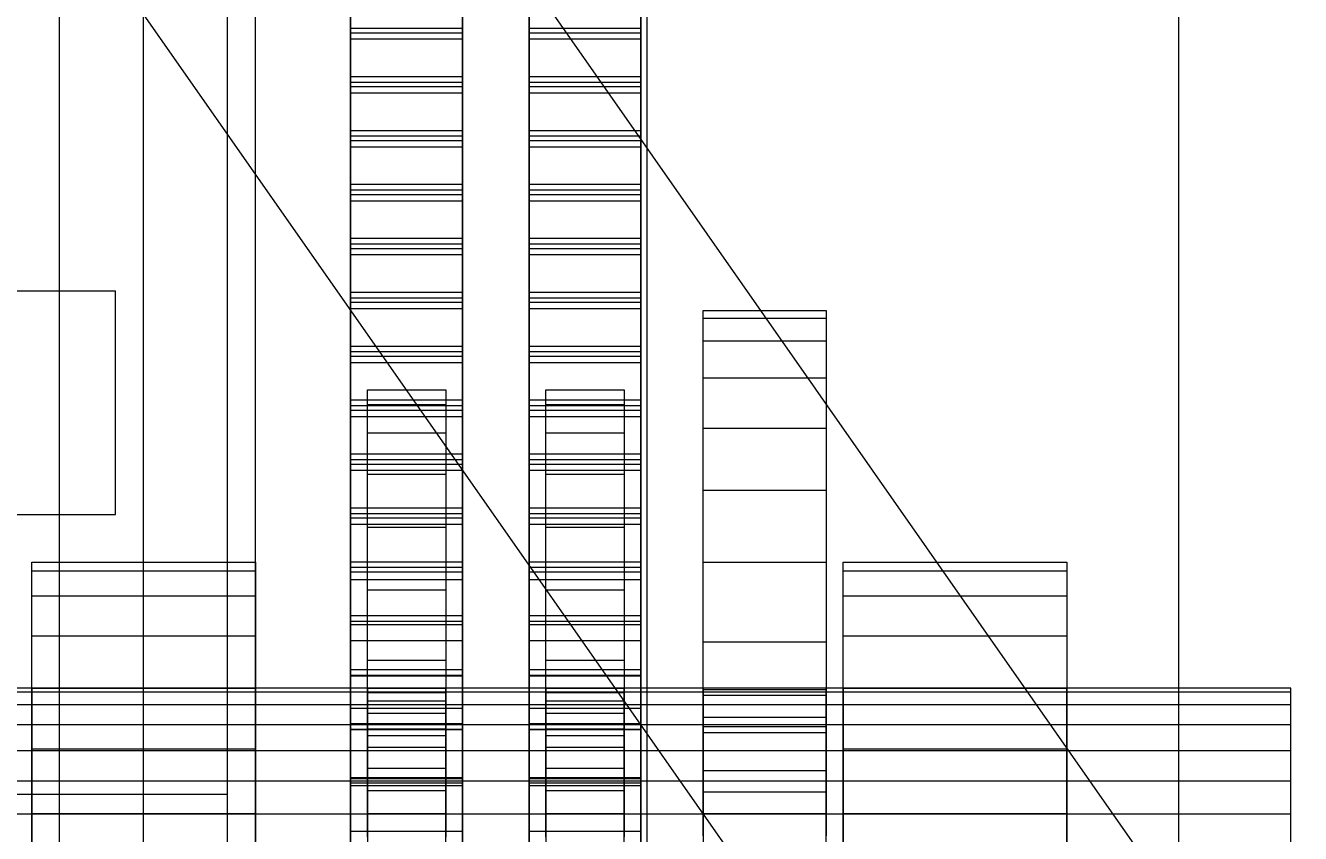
# Model space of a CAD drawing. Header units: millimetres. Extents: x -2500 to 58855, y -53268 to 6837.
# Drawn here: x 1393.9 to 1621.7, y -34077 to -33932.6 of the extents above; entities that cross this region are included whole.
import ezdxf

# ---------------------------------------------------------------- set-up
doc = ezdxf.new("R2010")
doc.units = ezdxf.units.MM
for name, color, linetype, lineweight in [('COTAS_O', 1, 'Continuous', 0), ('frontal_secador', 7, 'Continuous', 0), ('frontal_tolva', 7, 'Continuous', 0)]:
    doc.layers.add(name, color=color, linetype=linetype, lineweight=lineweight)
doc.dimstyles.new('R19_100', dxfattribs={"dimtxt": 250, "dimasz": 150, "dimexe": 150, "dimexo": 80, "dimgap": 100, "dimtad": 1, "dimtih": 1, "dimtoh": 1, "dimdsep": 46, "dimcen": 0.09, "dimadec": 0, "dimazin": 0, "dimtfac": 1, "dimtdec": 4, "dimtofl": 0, "dimtmove": 0, "dimatfit": 3, "dimfxl": 1, "dimtolj": 1, "dimtzin": 0, "dimarcsym": 0})

# ---------------------------------------------------------------- blocks, each defined once
blk = doc.blocks.new('*D39')
at = {"layer": 'COTAS_O', "color": 0, "lineweight": -2, "transparency": 16777216}
for p, q in [((-1725, -34320), (-1725, -33550)), ((1725, -34320), (1725, -33550)), ((-1575, -33700), (1575, -33700))]:
    blk.add_line(p, q, dxfattribs=at)
at = {"layer": 'COTAS_O', "color": 0, "transparency": 16777216}
for points in [[(-1575, -33675), (-1575, -33725), (-1725, -33700)], [(1575, -33675), (1575, -33725), (1725, -33700)]]:
    blk.add_solid(points, dxfattribs=at)
at = {"layer": 'Defpoints', "color": 0, "transparency": 16777216}
for p in [(1725, -33700), (-1725, -34400), (1725, -34400)]:
    blk.add_point(p, dxfattribs=at)

msp = doc.modelspace()

# ---------------------------------------------------------------- linework, layer by layer
at = {"layer": 'frontal_secador'}
for p, q in [((1600, -35975), (1600, -33010)), ((1400, -35335), (1400, -33065)), ((1400, -34650), (1400, -33065)), ((1400, -35350), (1400, -33100)), ((1400, -34625), (1400, -33605)), ((1430, -34625), (1430, -33605)), ((1415, -34590), (1415, -33640)), ((1435, -34590), (1435, -33640)), ((1505, -34183.5), (1505, -33683.5)), ((1452, -33923.45), (1452, -33933.088)), ((1452, -33933.912), (1452, -33924.273)), ((1472, -33933.088), (1472, -33923.45)), ((1472, -33924.273), (1472, -33933.912)), ((1483.88, -33923.45), (1483.88, -33933.088)), ((1483.88, -33933.912), (1483.88, -33924.273)), ((1503.88, -33933.088), (1503.88, -33923.45)), ((1503.88, -33924.273), (1503.88, -33933.912)), ((1452, -33933.912), (1452, -33925.325)), ((1452, -33925.325), (1452, -33934.963)), ((1472, -33925.325), (1472, -33933.912)), ((1472, -33934.963), (1472, -33925.325)), ((1483.88, -33933.912), (1483.88, -33925.325)), ((1483.88, -33925.325), (1483.88, -33934.963)), ((1503.88, -33925.325), (1503.88, -33933.912)), ((1503.88, -33934.963), (1503.88, -33925.325)), ((1452, -33941.675), (1452, -33932.037)), ((1472, -33933.088), (1452, -33933.088)), ((1452, -33933.088), (1452, -33942.727)), ((1452, -33933.088), (1452, -33941.675)), ((1472, -33932.037), (1472, -33941.675)), ((1472, -33942.727), (1472, -33933.088)), ((1472, -33941.675), (1472, -33933.088)), ((1483.88, -33941.675), (1483.88, -33932.037)), ((1503.88, -33933.088), (1483.88, -33933.088)), ((1483.88, -33933.088), (1483.88, -33942.727)), ((1483.88, -33933.088), (1483.88, -33941.675)), ((1503.88, -33932.037), (1503.88, -33941.675)), ((1503.88, -33942.727), (1503.88, -33933.088)), ((1503.88, -33941.675), (1503.88, -33933.088)), ((1472, -33933.912), (1452, -33933.912)), ((1452, -33943.55), (1452, -33933.912)), ((1452, -33934.963), (1472, -33934.963)), ((1452, -33943.55), (1452, -33934.963)), ((1452, -33934.963), (1452, -33944.602)), ((1472, -33933.912), (1472, -33943.55)), ((1472, -33934.963), (1472, -33943.55)), ((1472, -33944.602), (1472, -33934.963)), ((1503.88, -33933.912), (1483.88, -33933.912)), ((1483.88, -33943.55), (1483.88, -33933.912)), ((1483.88, -33934.963), (1503.88, -33934.963)), ((1483.88, -33943.55), (1483.88, -33934.963)), ((1483.88, -33934.963), (1483.88, -33944.602)), ((1503.88, -33933.912), (1503.88, -33943.55)), ((1503.88, -33934.963), (1503.88, -33943.55)), ((1503.88, -33944.602), (1503.88, -33934.963)), ((1452, -33951.314), (1452, -33941.675)), ((1452, -33941.675), (1472, -33941.675)), ((1472, -33941.675), (1472, -33951.314)), ((1483.88, -33951.314), (1483.88, -33941.675)), ((1483.88, -33941.675), (1503.88, -33941.675)), ((1503.88, -33941.675), (1503.88, -33951.314)), ((1472, -33942.727), (1452, -33942.727)), ((1452, -33942.727), (1452, -33952.365)), ((1452, -33942.727), (1452, -33951.314)), ((1472, -33943.55), (1452, -33943.55)), ((1452, -33953.189), (1452, -33943.55)), ((1452, -33944.602), (1472, -33944.602)), ((1452, -33953.189), (1452, -33944.602)), ((1452, -33944.602), (1452, -33954.24)), ((1472, -33952.365), (1472, -33942.727)), ((1472, -33951.314), (1472, -33942.727)), ((1472, -33943.55), (1472, -33953.189)), ((1472, -33944.602), (1472, -33953.189)), ((1472, -33954.24), (1472, -33944.602)), ((1503.88, -33942.727), (1483.88, -33942.727)), ((1483.88, -33942.727), (1483.88, -33952.365)), ((1483.88, -33942.727), (1483.88, -33951.314)), ((1503.88, -33943.55), (1483.88, -33943.55)), ((1483.88, -33953.189), (1483.88, -33943.55)), ((1483.88, -33944.602), (1503.88, -33944.602)), ((1483.88, -33953.189), (1483.88, -33944.602)), ((1483.88, -33944.602), (1483.88, -33954.24)), ((1503.88, -33952.365), (1503.88, -33942.727)), ((1503.88, -33951.314), (1503.88, -33942.727)), ((1503.88, -33943.55), (1503.88, -33953.189)), ((1503.88, -33944.602), (1503.88, -33953.189)), ((1503.88, -33954.24), (1503.88, -33944.602)), ((1452, -33960.952), (1452, -33951.314)), ((1452, -33951.314), (1472, -33951.314)), ((1472, -33951.314), (1472, -33960.952)), ((1483.88, -33960.952), (1483.88, -33951.314)), ((1483.88, -33951.314), (1503.88, -33951.314)), ((1503.88, -33951.314), (1503.88, -33960.952)), ((1472, -33952.365), (1452, -33952.365)), ((1452, -33952.365), (1452, -33962.004)), ((1452, -33952.365), (1452, -33960.952)), ((1472, -33953.189), (1452, -33953.189)), ((1452, -33962.827), (1452, -33953.189)), ((1472, -33962.004), (1472, -33952.365)), ((1472, -33960.952), (1472, -33952.365)), ((1472, -33953.189), (1472, -33962.827)), ((1503.88, -33952.365), (1483.88, -33952.365)), ((1483.88, -33952.365), (1483.88, -33962.004)), ((1483.88, -33952.365), (1483.88, -33960.952)), ((1503.88, -33953.189), (1483.88, -33953.189)), ((1483.88, -33962.827), (1483.88, -33953.189)), ((1503.88, -33962.004), (1503.88, -33952.365)), ((1503.88, -33960.952), (1503.88, -33952.365)), ((1503.88, -33953.189), (1503.88, -33962.827)), ((1452, -33954.24), (1472, -33954.24)), ((1452, -33962.827), (1452, -33954.24)), ((1452, -33954.24), (1452, -33963.879)), ((1472, -33954.24), (1472, -33962.827)), ((1472, -33963.879), (1472, -33954.24)), ((1483.88, -33954.24), (1503.88, -33954.24)), ((1483.88, -33962.827), (1483.88, -33954.24)), ((1483.88, -33954.24), (1483.88, -33963.879)), ((1503.88, -33954.24), (1503.88, -33962.827)), ((1503.88, -33963.879), (1503.88, -33954.24)), ((1452, -33970.591), (1452, -33960.952)), ((1452, -33960.952), (1472, -33960.952)), ((1472, -33962.004), (1452, -33962.004)), ((1452, -33962.004), (1452, -33971.642)), ((1452, -33962.004), (1452, -33970.591)), ((1472, -33962.827), (1452, -33962.827)), ((1452, -33972.466), (1452, -33962.827)), ((1472, -33960.952), (1472, -33970.591)), ((1472, -33971.642), (1472, -33962.004)), ((1472, -33970.591), (1472, -33962.004)), ((1472, -33962.827), (1472, -33972.466)), ((1483.88, -33970.591), (1483.88, -33960.952)), ((1483.88, -33960.952), (1503.88, -33960.952)), ((1503.88, -33962.004), (1483.88, -33962.004)), ((1483.88, -33962.004), (1483.88, -33971.642)), ((1483.88, -33962.004), (1483.88, -33970.591)), ((1503.88, -33962.827), (1483.88, -33962.827)), ((1483.88, -33972.466), (1483.88, -33962.827)), ((1503.88, -33960.952), (1503.88, -33970.591)), ((1503.88, -33971.642), (1503.88, -33962.004)), ((1503.88, -33970.591), (1503.88, -33962.004)), ((1503.88, -33962.827), (1503.88, -33972.466)), ((1452, -33963.879), (1472, -33963.879)), ((1452, -33972.466), (1452, -33963.879)), ((1452, -33963.879), (1452, -33973.517)), ((1472, -33963.879), (1472, -33972.466)), ((1472, -33973.517), (1472, -33963.879)), ((1483.88, -33963.879), (1503.88, -33963.879)), ((1483.88, -33972.466), (1483.88, -33963.879)), ((1483.88, -33963.879), (1483.88, -33973.517)), ((1503.88, -33963.879), (1503.88, -33972.466)), ((1503.88, -33973.517), (1503.88, -33963.879)), ((1452, -33980.229), (1452, -33970.591)), ((1452, -33970.591), (1472, -33970.591)), ((1472, -33971.642), (1452, -33971.642)), ((1452, -33971.642), (1452, -33981.281)), ((1452, -33971.642), (1452, -33980.229)), ((1472, -33970.591), (1472, -33980.229)), ((1472, -33981.281), (1472, -33971.642)), ((1472, -33980.229), (1472, -33971.642)), ((1483.88, -33980.229), (1483.88, -33970.591)), ((1483.88, -33970.591), (1503.88, -33970.591)), ((1503.88, -33971.642), (1483.88, -33971.642)), ((1483.88, -33971.642), (1483.88, -33981.281)), ((1483.88, -33971.642), (1483.88, -33980.229)), ((1503.88, -33970.591), (1503.88, -33980.229)), ((1503.88, -33981.281), (1503.88, -33971.642)), ((1503.88, -33980.229), (1503.88, -33971.642)), ((1472, -33972.466), (1452, -33972.466)), ((1452, -33982.104), (1452, -33972.466)), ((1452, -33973.517), (1472, -33973.517)), ((1452, -33982.104), (1452, -33973.517)), ((1452, -33973.517), (1452, -33983.156)), ((1472, -33972.466), (1472, -33982.104)), ((1472, -33973.517), (1472, -33982.104)), ((1472, -33983.156), (1472, -33973.517)), ((1503.88, -33972.466), (1483.88, -33972.466)), ((1483.88, -33982.104), (1483.88, -33972.466)), ((1483.88, -33973.517), (1503.88, -33973.517)), ((1483.88, -33982.104), (1483.88, -33973.517)), ((1483.88, -33973.517), (1483.88, -33983.156)), ((1503.88, -33972.466), (1503.88, -33982.104)), ((1503.88, -33973.517), (1503.88, -33982.104)), ((1503.88, -33983.156), (1503.88, -33973.517)), ((1360, -33980), (1410, -33980)), ((1410, -34020), (1410, -33980)), ((1452, -33989.868), (1452, -33980.229)), ((1452, -33980.229), (1472, -33980.229)), ((1472, -33981.281), (1452, -33981.281)), ((1452, -33981.281), (1452, -33990.919)), ((1452, -33981.281), (1452, -33989.868)), ((1472, -33980.229), (1472, -33989.868)), ((1472, -33990.919), (1472, -33981.281)), ((1472, -33989.868), (1472, -33981.281)), ((1483.88, -33989.868), (1483.88, -33980.229)), ((1483.88, -33980.229), (1503.88, -33980.229)), ((1503.88, -33981.281), (1483.88, -33981.281)), ((1483.88, -33981.281), (1483.88, -33990.919)), ((1483.88, -33981.281), (1483.88, -33989.868)), ((1503.88, -33980.229), (1503.88, -33989.868)), ((1503.88, -33990.919), (1503.88, -33981.281)), ((1503.88, -33989.868), (1503.88, -33981.281)), ((1472, -33982.104), (1452, -33982.104)), ((1452, -33991.743), (1452, -33982.104)), ((1452, -33983.156), (1472, -33983.156)), ((1452, -33991.743), (1452, -33983.156)), ((1452, -33983.156), (1452, -33992.794)), ((1472, -33982.104), (1472, -33991.743)), ((1472, -33983.156), (1472, -33991.743)), ((1472, -33992.794), (1472, -33983.156)), ((1503.88, -33982.104), (1483.88, -33982.104)), ((1483.88, -33991.743), (1483.88, -33982.104)), ((1483.88, -33983.156), (1503.88, -33983.156)), ((1483.88, -33991.743), (1483.88, -33983.156)), ((1483.88, -33983.156), (1483.88, -33992.794)), ((1503.88, -33982.104), (1503.88, -33991.743)), ((1503.88, -33983.156), (1503.88, -33991.743)), ((1503.88, -33992.794), (1503.88, -33983.156)), ((1515, -33984.867), (1515, -33983.5)), ((1515, -33983.5), (1537, -33983.5)), ((1515, -34051), (1515, -33983.5)), ((1537, -33983.5), (1537, -33984.867)), ((1537, -33983.5), (1537, -34051)), ((1515, -33988.928), (1515, -33984.867)), ((1515, -33984.867), (1537, -33984.867)), ((1515, -34051.342), (1515, -33984.867)), ((1537, -33984.867), (1537, -33988.928)), ((1537, -33984.867), (1537, -34051.342)), ((1452, -33999.506), (1452, -33989.868)), ((1452, -33989.868), (1472, -33989.868)), ((1472, -33989.868), (1472, -33999.506)), ((1483.88, -33999.506), (1483.88, -33989.868)), ((1483.88, -33989.868), (1503.88, -33989.868)), ((1503.88, -33989.868), (1503.88, -33999.506)), ((1515, -33995.558), (1515, -33988.928)), ((1515, -33988.928), (1537, -33988.928)), ((1515, -34052.357), (1515, -33988.928)), ((1537, -33988.928), (1537, -33995.558)), ((1537, -33988.928), (1537, -34052.357)), ((1472, -33990.919), (1452, -33990.919)), ((1452, -33990.919), (1452, -34000.558)), ((1452, -33990.919), (1452, -33999.506)), ((1472, -33991.743), (1452, -33991.743)), ((1452, -34001.381), (1452, -33991.743)), ((1472, -34000.558), (1472, -33990.919)), ((1472, -33999.506), (1472, -33990.919)), ((1472, -33991.743), (1472, -34001.381)), ((1503.88, -33990.919), (1483.88, -33990.919)), ((1483.88, -33990.919), (1483.88, -34000.558)), ((1483.88, -33990.919), (1483.88, -33999.506)), ((1503.88, -33991.743), (1483.88, -33991.743)), ((1483.88, -34001.381), (1483.88, -33991.743)), ((1503.88, -34000.558), (1503.88, -33990.919)), ((1503.88, -33999.506), (1503.88, -33990.919)), ((1503.88, -33991.743), (1503.88, -34001.381)), ((1452, -33992.794), (1472, -33992.794)), ((1452, -34001.381), (1452, -33992.794)), ((1452, -33992.794), (1452, -34002.433)), ((1472, -33992.794), (1472, -34001.381)), ((1472, -34002.433), (1472, -33992.794)), ((1483.88, -33992.794), (1503.88, -33992.794)), ((1483.88, -34001.381), (1483.88, -33992.794)), ((1483.88, -33992.794), (1483.88, -34002.433)), ((1503.88, -33992.794), (1503.88, -34001.381)), ((1503.88, -34002.433), (1503.88, -33992.794)), ((1515, -34004.556), (1515, -33995.558)), ((1515, -33995.558), (1537, -33995.558)), ((1515, -34054.014), (1515, -33995.558)), ((1537, -33995.558), (1537, -34004.556)), ((1537, -33995.558), (1537, -34054.014)), ((1452, -34009.145), (1452, -33999.506)), ((1452, -33999.506), (1472, -33999.506)), ((1455, -34000.29), (1455, -33997.709)), ((1455, -33997.709), (1469, -33997.709)), ((1455, -34051.096), (1455, -33997.709)), ((1469, -33997.709), (1469, -34000.29)), ((1469, -33997.709), (1469, -34051.096)), ((1472, -33999.506), (1472, -34009.145)), ((1483.88, -34009.145), (1483.88, -33999.506)), ((1483.88, -33999.506), (1503.88, -33999.506)), ((1486.88, -34000.29), (1486.88, -33997.709)), ((1486.88, -33997.709), (1500.88, -33997.709)), ((1486.88, -34051.096), (1486.88, -33997.709)), ((1500.88, -33997.709), (1500.88, -34000.29)), ((1500.88, -33997.709), (1500.88, -34051.096)), ((1503.88, -33999.506), (1503.88, -34009.145)), ((1472, -34000.558), (1452, -34000.558)), ((1452, -34000.558), (1452, -34010.196)), ((1452, -34000.558), (1452, -34009.145)), ((1472, -34001.381), (1452, -34001.381)), ((1452, -34011.02), (1452, -34001.381)), ((1455, -34005.364), (1455, -34000.29)), ((1455, -34000.29), (1469, -34000.29)), ((1455, -34051.859), (1455, -34000.29)), ((1469, -34000.29), (1469, -34005.364)), ((1469, -34000.29), (1469, -34051.859)), ((1472, -34010.196), (1472, -34000.558)), ((1472, -34009.145), (1472, -34000.558)), ((1472, -34001.381), (1472, -34011.02)), ((1503.88, -34000.558), (1483.88, -34000.558)), ((1483.88, -34000.558), (1483.88, -34010.196)), ((1483.88, -34000.558), (1483.88, -34009.145)), ((1503.88, -34001.381), (1483.88, -34001.381)), ((1483.88, -34011.02), (1483.88, -34001.381)), ((1486.88, -34005.364), (1486.88, -34000.29)), ((1486.88, -34000.29), (1500.88, -34000.29)), ((1486.88, -34051.859), (1486.88, -34000.29)), ((1500.88, -34000.29), (1500.88, -34005.364)), ((1500.88, -34000.29), (1500.88, -34051.859)), ((1503.88, -34010.196), (1503.88, -34000.558)), ((1503.88, -34009.145), (1503.88, -34000.558)), ((1503.88, -34001.381), (1503.88, -34011.02)), ((1452, -34002.433), (1472, -34002.433)), ((1452, -34011.02), (1452, -34002.433)), ((1452, -34002.433), (1452, -34012.071)), ((1472, -34002.433), (1472, -34011.02)), ((1472, -34012.071), (1472, -34002.433)), ((1483.88, -34002.433), (1503.88, -34002.433)), ((1483.88, -34011.02), (1483.88, -34002.433)), ((1483.88, -34002.433), (1483.88, -34012.071)), ((1503.88, -34002.433), (1503.88, -34011.02)), ((1503.88, -34012.071), (1503.88, -34002.433)), ((1455, -34012.758), (1455, -34005.364)), ((1455, -34005.364), (1469, -34005.364)), ((1455, -34053.359), (1455, -34005.364)), ((1469, -34005.364), (1469, -34012.758)), ((1469, -34005.364), (1469, -34053.359)), ((1486.88, -34012.758), (1486.88, -34005.364)), ((1486.88, -34005.364), (1500.88, -34005.364)), ((1486.88, -34053.359), (1486.88, -34005.364)), ((1500.88, -34005.364), (1500.88, -34012.758)), ((1500.88, -34005.364), (1500.88, -34053.359)), ((1515, -34015.649), (1515, -34004.556)), ((1515, -34004.556), (1537, -34004.556)), ((1515, -34056.264), (1515, -34004.556)), ((1537, -34004.556), (1537, -34015.649)), ((1537, -34004.556), (1537, -34056.264)), ((1452, -34018.783), (1452, -34009.145)), ((1452, -34009.145), (1472, -34009.145)), ((1472, -34010.196), (1452, -34010.196)), ((1452, -34010.196), (1452, -34019.835)), ((1452, -34010.196), (1452, -34018.783)), ((1472, -34009.145), (1472, -34018.783)), ((1472, -34019.835), (1472, -34010.196)), ((1472, -34018.783), (1472, -34010.196)), ((1483.88, -34018.783), (1483.88, -34009.145)), ((1483.88, -34009.145), (1503.88, -34009.145)), ((1503.88, -34010.196), (1483.88, -34010.196)), ((1483.88, -34010.196), (1483.88, -34019.835)), ((1483.88, -34010.196), (1483.88, -34018.783)), ((1503.88, -34009.145), (1503.88, -34018.783)), ((1503.88, -34019.835), (1503.88, -34010.196)), ((1503.88, -34018.783), (1503.88, -34010.196)), ((1472, -34011.02), (1452, -34011.02)), ((1452, -34020.658), (1452, -34011.02)), ((1452, -34012.071), (1472, -34012.071)), ((1452, -34020.658), (1452, -34012.071)), ((1452, -34012.071), (1452, -34021.71)), ((1455, -34022.221), (1455, -34012.758)), ((1455, -34012.758), (1469, -34012.758)), ((1455, -34055.545), (1455, -34012.758)), ((1469, -34012.758), (1469, -34022.221)), ((1469, -34012.758), (1469, -34055.545)), ((1472, -34011.02), (1472, -34020.658)), ((1472, -34012.071), (1472, -34020.658)), ((1472, -34021.71), (1472, -34012.071)), ((1503.88, -34011.02), (1483.88, -34011.02)), ((1483.88, -34020.658), (1483.88, -34011.02)), ((1483.88, -34012.071), (1503.88, -34012.071)), ((1483.88, -34020.658), (1483.88, -34012.071)), ((1483.88, -34012.071), (1483.88, -34021.71)), ((1486.88, -34022.221), (1486.88, -34012.758)), ((1486.88, -34012.758), (1500.88, -34012.758)), ((1486.88, -34055.545), (1486.88, -34012.758)), ((1500.88, -34012.758), (1500.88, -34022.221)), ((1500.88, -34012.758), (1500.88, -34055.545)), ((1503.88, -34011.02), (1503.88, -34020.658)), ((1503.88, -34012.071), (1503.88, -34020.658)), ((1503.88, -34021.71), (1503.88, -34012.071)), ((1515, -34028.5), (1515, -34015.649)), ((1515, -34015.649), (1537, -34015.649)), ((1515, -34059.037), (1515, -34015.649)), ((1537, -34015.649), (1537, -34028.5)), ((1537, -34015.649), (1537, -34059.037)), ((1360, -34020), (1410, -34020)), ((1452, -34028.422), (1452, -34018.783)), ((1452, -34018.783), (1472, -34018.783)), ((1472, -34019.835), (1452, -34019.835)), ((1452, -34019.835), (1452, -34029.473)), ((1452, -34019.835), (1452, -34028.422)), ((1472, -34018.783), (1472, -34028.422)), ((1472, -34029.473), (1472, -34019.835)), ((1472, -34028.422), (1472, -34019.835)), ((1483.88, -34028.422), (1483.88, -34018.783)), ((1483.88, -34018.783), (1503.88, -34018.783)), ((1503.88, -34019.835), (1483.88, -34019.835)), ((1483.88, -34019.835), (1483.88, -34029.473)), ((1483.88, -34019.835), (1483.88, -34028.422)), ((1503.88, -34018.783), (1503.88, -34028.422)), ((1503.88, -34029.473), (1503.88, -34019.835)), ((1503.88, -34028.422), (1503.88, -34019.835)), ((1472, -34020.658), (1452, -34020.658)), ((1452, -34030.297), (1452, -34020.658)), ((1452, -34021.71), (1472, -34021.71)), ((1452, -34030.297), (1452, -34021.71)), ((1452, -34021.71), (1452, -34031.601)), ((1455, -34033.43), (1455, -34022.221)), ((1455, -34022.221), (1469, -34022.221)), ((1455, -34058.342), (1455, -34022.221)), ((1469, -34022.221), (1469, -34033.43)), ((1469, -34022.221), (1469, -34058.342)), ((1472, -34020.658), (1472, -34030.297)), ((1472, -34021.71), (1472, -34030.297)), ((1472, -34031.601), (1472, -34021.71)), ((1503.88, -34020.658), (1483.88, -34020.658)), ((1483.88, -34030.297), (1483.88, -34020.658)), ((1483.88, -34021.71), (1503.88, -34021.71)), ((1483.88, -34030.297), (1483.88, -34021.71)), ((1483.88, -34021.71), (1483.88, -34031.601)), ((1486.88, -34033.43), (1486.88, -34022.221)), ((1486.88, -34022.221), (1500.88, -34022.221)), ((1486.88, -34058.342), (1486.88, -34022.221)), ((1500.88, -34022.221), (1500.88, -34033.43)), ((1500.88, -34022.221), (1500.88, -34058.342)), ((1503.88, -34020.658), (1503.88, -34030.297)), ((1503.88, -34021.71), (1503.88, -34030.297)), ((1503.88, -34031.601), (1503.88, -34021.71)), ((1395, -34030.033), (1395, -34028.5)), ((1395, -34028.5), (1435, -34028.5)), ((1395, -34051), (1395, -34028.5)), ((1435, -34028.5), (1435, -34030.033)), ((1435, -34028.5), (1435, -34051)), ((1452, -34038.06), (1452, -34028.422)), ((1452, -34028.422), (1472, -34028.422)), ((1472, -34028.422), (1472, -34038.06)), ((1483.88, -34038.06), (1483.88, -34028.422)), ((1483.88, -34028.422), (1503.88, -34028.422)), ((1503.88, -34028.422), (1503.88, -34038.06)), ((1515, -34042.718), (1515, -34028.5)), ((1515, -34028.5), (1537, -34028.5)), ((1515, -34062.25), (1515, -34028.5)), ((1537, -34028.5), (1537, -34042.718)), ((1537, -34028.5), (1537, -34062.25)), ((1540, -34030.033), (1540, -34028.5)), ((1540, -34028.5), (1580, -34028.5)), ((1540, -34051), (1540, -34028.5)), ((1580, -34028.5), (1580, -34030.033)), ((1580, -34028.5), (1580, -34051)), ((1395, -34034.529), (1395, -34030.033)), ((1395, -34030.033), (1435, -34030.033)), ((1395, -34051.767), (1395, -34030.033)), ((1435, -34030.033), (1435, -34034.529)), ((1435, -34030.033), (1435, -34051.767)), ((1472, -34029.473), (1452, -34029.473)), ((1452, -34029.473), (1452, -34039.112)), ((1452, -34029.473), (1452, -34038.06)), ((1472, -34030.297), (1452, -34030.297)), ((1452, -34039.683), (1452, -34030.297)), ((1472, -34039.112), (1472, -34029.473)), ((1472, -34038.06), (1472, -34029.473)), ((1472, -34030.297), (1472, -34039.683)), ((1503.88, -34029.473), (1483.88, -34029.473)), ((1483.88, -34029.473), (1483.88, -34039.112)), ((1483.88, -34029.473), (1483.88, -34038.06)), ((1503.88, -34030.297), (1483.88, -34030.297)), ((1483.88, -34039.683), (1483.88, -34030.297)), ((1503.88, -34039.112), (1503.88, -34029.473)), ((1503.88, -34038.06), (1503.88, -34029.473)), ((1503.88, -34030.297), (1503.88, -34039.683)), ((1540, -34034.529), (1540, -34030.033)), ((1540, -34030.033), (1580, -34030.033)), ((1540, -34051.767), (1540, -34030.033)), ((1580, -34030.033), (1580, -34034.529)), ((1580, -34030.033), (1580, -34051.767)), ((1452, -34031.601), (1472, -34031.601)), ((1452, -34039.683), (1452, -34031.601)), ((1452, -34031.601), (1452, -34042.513)), ((1455, -34046.004), (1455, -34033.43)), ((1455, -34033.43), (1469, -34033.43)), ((1455, -34061.655), (1455, -34033.43)), ((1469, -34033.43), (1469, -34046.004)), ((1469, -34033.43), (1469, -34061.655)), ((1472, -34031.601), (1472, -34039.683)), ((1472, -34042.513), (1472, -34031.601)), ((1483.88, -34031.601), (1503.88, -34031.601)), ((1483.88, -34039.683), (1483.88, -34031.601)), ((1483.88, -34031.601), (1483.88, -34042.513)), ((1486.88, -34046.004), (1486.88, -34033.43)), ((1486.88, -34033.43), (1500.88, -34033.43)), ((1486.88, -34061.655), (1486.88, -34033.43)), ((1500.88, -34033.43), (1500.88, -34046.004)), ((1500.88, -34033.43), (1500.88, -34061.655)), ((1503.88, -34031.601), (1503.88, -34039.683)), ((1503.88, -34042.513), (1503.88, -34031.601)), ((1395, -34041.68), (1395, -34034.529)), ((1395, -34034.529), (1435, -34034.529)), ((1395, -34054.014), (1395, -34034.529)), ((1435, -34034.529), (1435, -34041.68)), ((1435, -34034.529), (1435, -34054.014)), ((1540, -34041.68), (1540, -34034.529)), ((1540, -34034.529), (1580, -34034.529)), ((1540, -34054.014), (1540, -34034.529)), ((1580, -34034.529), (1580, -34041.68)), ((1580, -34034.529), (1580, -34054.014)), ((1452, -34047.699), (1452, -34038.06)), ((1452, -34038.06), (1472, -34038.06)), ((1472, -34038.06), (1472, -34047.699)), ((1483.88, -34047.699), (1483.88, -34038.06)), ((1483.88, -34038.06), (1503.88, -34038.06)), ((1503.88, -34038.06), (1503.88, -34047.699)), ((1472, -34039.112), (1452, -34039.112)), ((1452, -34039.112), (1452, -34048.75)), ((1452, -34039.112), (1452, -34047.699)), ((1472, -34039.683), (1452, -34039.683)), ((1452, -34048.897), (1452, -34039.683)), ((1472, -34048.75), (1472, -34039.112)), ((1472, -34047.699), (1472, -34039.112)), ((1472, -34039.683), (1472, -34048.897)), ((1503.88, -34039.112), (1483.88, -34039.112)), ((1483.88, -34039.112), (1483.88, -34048.75)), ((1483.88, -34039.112), (1483.88, -34047.699)), ((1503.88, -34039.683), (1483.88, -34039.683)), ((1483.88, -34048.897), (1483.88, -34039.683)), ((1503.88, -34048.75), (1503.88, -34039.112)), ((1503.88, -34047.699), (1503.88, -34039.112)), ((1503.88, -34039.683), (1503.88, -34048.897)), ((1395, -34051), (1395, -34041.68)), ((1395, -34041.68), (1435, -34041.68)), ((1395, -34057.59), (1395, -34041.68)), ((1435, -34041.68), (1435, -34051)), ((1435, -34041.68), (1435, -34057.59)), ((1452, -34042.513), (1472, -34042.513)), ((1452, -34048.897), (1452, -34042.513)), ((1452, -34042.513), (1452, -34054.579)), ((1472, -34042.513), (1472, -34048.897)), ((1472, -34054.579), (1472, -34042.513)), ((1483.88, -34042.513), (1503.88, -34042.513)), ((1483.88, -34048.897), (1483.88, -34042.513)), ((1483.88, -34042.513), (1483.88, -34054.579)), ((1503.88, -34042.513), (1503.88, -34048.897)), ((1503.88, -34054.579), (1503.88, -34042.513)), ((1515, -34057.872), (1515, -34042.718)), ((1515, -34042.718), (1537, -34042.718)), ((1515, -34065.805), (1515, -34042.718)), ((1537, -34042.718), (1537, -34057.872)), ((1537, -34042.718), (1537, -34065.805)), ((1540, -34051), (1540, -34041.68)), ((1540, -34041.68), (1580, -34041.68)), ((1540, -34057.59), (1540, -34041.68)), ((1580, -34041.68), (1580, -34051)), ((1580, -34041.68), (1580, -34057.59)), ((1455, -34059.514), (1455, -34046.004)), ((1455, -34046.004), (1469, -34046.004)), ((1455, -34065.372), (1455, -34046.004)), ((1469, -34046.004), (1469, -34059.514)), ((1469, -34046.004), (1469, -34065.372)), ((1486.88, -34059.514), (1486.88, -34046.004)), ((1486.88, -34046.004), (1500.88, -34046.004)), ((1486.88, -34065.372), (1486.88, -34046.004)), ((1500.88, -34046.004), (1500.88, -34059.514)), ((1500.88, -34046.004), (1500.88, -34065.372)), ((1452, -34057.337), (1452, -34047.699)), ((1452, -34047.699), (1472, -34047.699)), ((1472, -34048.75), (1452, -34048.75)), ((1452, -34048.75), (1452, -34058.389)), ((1452, -34048.75), (1452, -34057.337)), ((1472, -34048.897), (1452, -34048.897)), ((1452, -34058.479), (1452, -34048.897)), ((1472, -34047.699), (1472, -34057.337)), ((1472, -34058.389), (1472, -34048.75)), ((1472, -34057.337), (1472, -34048.75)), ((1472, -34048.897), (1472, -34058.479)), ((1483.88, -34057.337), (1483.88, -34047.699)), ((1483.88, -34047.699), (1503.88, -34047.699)), ((1503.88, -34048.75), (1483.88, -34048.75)), ((1483.88, -34048.75), (1483.88, -34058.389)), ((1483.88, -34048.75), (1483.88, -34057.337)), ((1503.88, -34048.897), (1483.88, -34048.897)), ((1483.88, -34058.479), (1483.88, -34048.897)), ((1503.88, -34047.699), (1503.88, -34057.337)), ((1503.88, -34058.389), (1503.88, -34048.75)), ((1503.88, -34057.337), (1503.88, -34048.75)), ((1503.88, -34048.897), (1503.88, -34058.479)), ((1620, -34051), (1360, -34051)), ((1620, -34051.767), (1360, -34051.767)), ((1395, -34061.853), (1395, -34051)), ((1395, -34051), (1435, -34051)), ((1395, -34062.25), (1395, -34051)), ((1395, -34051), (1395, -34051.767)), ((1395, -34051.767), (1395, -34054.014)), ((1435, -34051.767), (1395, -34051.767)), ((1435, -34051), (1435, -34061.853)), ((1435, -34051), (1435, -34062.25)), ((1435, -34051.767), (1435, -34051)), ((1435, -34054.014), (1435, -34051.767)), ((1455, -34051.096), (1455, -34051.859)), ((1469, -34051.096), (1455, -34051.096)), ((1455, -34051.859), (1455, -34053.359)), ((1469, -34051.859), (1455, -34051.859)), ((1469, -34051.859), (1469, -34051.096)), ((1469, -34053.359), (1469, -34051.859)), ((1486.88, -34051.096), (1486.88, -34051.859)), ((1500.88, -34051.096), (1486.88, -34051.096)), ((1486.88, -34051.859), (1486.88, -34053.359)), ((1500.88, -34051.859), (1486.88, -34051.859)), ((1500.88, -34051.859), (1500.88, -34051.096)), ((1500.88, -34053.359), (1500.88, -34051.859)), ((1515, -34051), (1515, -34051.342)), ((1537, -34051), (1515, -34051)), ((1515, -34051.342), (1515, -34052.357)), ((1537, -34051.342), (1515, -34051.342)), ((1537, -34051.342), (1537, -34051)), ((1537, -34052.357), (1537, -34051.342)), ((1540, -34061.853), (1540, -34051)), ((1540, -34051), (1580, -34051)), ((1540, -34062.25), (1540, -34051)), ((1540, -34051), (1540, -34051.767)), ((1540, -34051.767), (1540, -34054.014)), ((1580, -34051.767), (1540, -34051.767)), ((1580, -34051), (1580, -34061.853)), ((1580, -34051), (1580, -34062.25)), ((1580, -34051.767), (1580, -34051)), ((1580, -34054.014), (1580, -34051.767)), ((1620, -34051.767), (1620, -34051)), ((1620, -34054.014), (1620, -34051.767)), ((1620, -34054.014), (1360, -34054.014)), ((1395, -34054.014), (1395, -34057.59)), ((1435, -34054.014), (1395, -34054.014)), ((1435, -34057.59), (1435, -34054.014)), ((1455, -34053.359), (1455, -34055.545)), ((1469, -34053.359), (1455, -34053.359)), ((1469, -34055.545), (1469, -34053.359)), ((1486.88, -34053.359), (1486.88, -34055.545)), ((1500.88, -34053.359), (1486.88, -34053.359)), ((1500.88, -34055.545), (1500.88, -34053.359)), ((1515, -34052.357), (1515, -34054.014)), ((1537, -34052.357), (1515, -34052.357)), ((1515, -34054.014), (1515, -34056.264)), ((1537, -34054.014), (1515, -34054.014)), ((1537, -34054.014), (1537, -34052.357)), ((1537, -34056.264), (1537, -34054.014)), ((1540, -34054.014), (1540, -34057.59)), ((1580, -34054.014), (1540, -34054.014)), ((1580, -34057.59), (1580, -34054.014)), ((1620, -34057.59), (1620, -34054.014)), ((1452, -34054.579), (1472, -34054.579)), ((1452, -34058.479), (1452, -34054.579)), ((1452, -34054.579), (1452, -34067.166)), ((1455, -34055.545), (1455, -34058.342)), ((1469, -34055.545), (1455, -34055.545)), ((1469, -34058.342), (1469, -34055.545)), ((1472, -34054.579), (1472, -34058.479)), ((1472, -34067.166), (1472, -34054.579)), ((1483.88, -34054.579), (1503.88, -34054.579)), ((1483.88, -34058.479), (1483.88, -34054.579)), ((1483.88, -34054.579), (1483.88, -34067.166)), ((1486.88, -34055.545), (1486.88, -34058.342)), ((1500.88, -34055.545), (1486.88, -34055.545)), ((1500.88, -34058.342), (1500.88, -34055.545)), ((1503.88, -34054.579), (1503.88, -34058.479)), ((1503.88, -34067.166), (1503.88, -34054.579)), ((1515, -34056.264), (1515, -34059.037)), ((1537, -34056.264), (1515, -34056.264)), ((1537, -34059.037), (1537, -34056.264)), ((1620, -34057.59), (1360, -34057.59)), ((1395, -34057.59), (1395, -34062.25)), ((1435, -34057.59), (1395, -34057.59)), ((1435, -34062.25), (1435, -34057.59)), ((1452, -34066.976), (1452, -34057.337)), ((1452, -34057.337), (1472, -34057.337)), ((1472, -34058.389), (1452, -34058.389)), ((1452, -34058.389), (1452, -34068.027)), ((1452, -34058.389), (1452, -34066.976)), ((1472, -34058.479), (1452, -34058.479)), ((1452, -34068.471), (1452, -34058.479)), ((1455, -34058.342), (1455, -34061.655)), ((1469, -34058.342), (1455, -34058.342)), ((1469, -34061.655), (1469, -34058.342)), ((1472, -34057.337), (1472, -34066.976)), ((1472, -34068.027), (1472, -34058.389)), ((1472, -34066.976), (1472, -34058.389)), ((1472, -34058.479), (1472, -34068.471)), ((1483.88, -34066.976), (1483.88, -34057.337)), ((1483.88, -34057.337), (1503.88, -34057.337)), ((1503.88, -34058.389), (1483.88, -34058.389)), ((1483.88, -34058.389), (1483.88, -34068.027)), ((1483.88, -34058.389), (1483.88, -34066.976)), ((1503.88, -34058.479), (1483.88, -34058.479)), ((1483.88, -34068.471), (1483.88, -34058.479)), ((1486.88, -34058.342), (1486.88, -34061.655)), ((1500.88, -34058.342), (1486.88, -34058.342)), ((1500.88, -34061.655), (1500.88, -34058.342)), ((1503.88, -34057.337), (1503.88, -34066.976)), ((1503.88, -34068.027), (1503.88, -34058.389)), ((1503.88, -34066.976), (1503.88, -34058.389)), ((1503.88, -34058.479), (1503.88, -34068.471)), ((1515, -34073.5), (1515, -34057.872)), ((1515, -34057.872), (1537, -34057.872)), ((1515, -34069.593), (1515, -34057.872)), ((1537, -34057.872), (1537, -34073.5)), ((1537, -34057.872), (1537, -34069.593)), ((1540, -34057.59), (1540, -34062.25)), ((1580, -34057.59), (1540, -34057.59)), ((1580, -34062.25), (1580, -34057.59)), ((1620, -34062.25), (1620, -34057.59)), ((1455, -34073.5), (1455, -34059.514)), ((1455, -34059.514), (1469, -34059.514)), ((1455, -34069.366), (1455, -34059.514)), ((1469, -34059.514), (1469, -34073.5)), ((1469, -34059.514), (1469, -34069.366)), ((1486.88, -34073.5), (1486.88, -34059.514)), ((1486.88, -34059.514), (1500.88, -34059.514)), ((1486.88, -34069.366), (1486.88, -34059.514)), ((1500.88, -34059.514), (1500.88, -34073.5)), ((1500.88, -34059.514), (1500.88, -34069.366)), ((1515, -34059.037), (1515, -34062.25)), ((1537, -34059.037), (1515, -34059.037)), ((1537, -34062.25), (1537, -34059.037)), ((1620, -34062.25), (1360, -34062.25)), ((1395, -34073.5), (1395, -34061.853)), ((1395, -34061.853), (1435, -34061.853)), ((1395, -34067.677), (1395, -34061.853)), ((1395, -34062.25), (1395, -34067.677)), ((1435, -34062.25), (1395, -34062.25)), ((1435, -34061.853), (1435, -34073.5)), ((1435, -34061.853), (1435, -34067.677)), ((1435, -34067.677), (1435, -34062.25)), ((1455, -34061.655), (1455, -34065.372)), ((1469, -34061.655), (1455, -34061.655)), ((1469, -34065.372), (1469, -34061.655)), ((1486.88, -34061.655), (1486.88, -34065.372)), ((1500.88, -34061.655), (1486.88, -34061.655)), ((1500.88, -34065.372), (1500.88, -34061.655)), ((1515, -34062.25), (1515, -34065.805)), ((1537, -34062.25), (1515, -34062.25)), ((1537, -34065.805), (1537, -34062.25)), ((1540, -34073.5), (1540, -34061.853)), ((1540, -34061.853), (1580, -34061.853)), ((1540, -34067.677), (1540, -34061.853)), ((1540, -34062.25), (1540, -34067.677)), ((1580, -34062.25), (1540, -34062.25)), ((1580, -34061.853), (1580, -34073.5)), ((1580, -34061.853), (1580, -34067.677)), ((1580, -34067.677), (1580, -34062.25)), ((1620, -34067.677), (1620, -34062.25)), ((1455, -34065.372), (1455, -34069.366)), ((1469, -34065.372), (1455, -34065.372)), ((1469, -34069.366), (1469, -34065.372)), ((1486.88, -34065.372), (1486.88, -34069.366)), ((1500.88, -34065.372), (1486.88, -34065.372)), ((1500.88, -34069.366), (1500.88, -34065.372)), ((1620, -34067.677), (1360, -34067.677)), ((1395, -34067.677), (1395, -34073.5)), ((1435, -34067.677), (1395, -34067.677)), ((1435, -34073.5), (1435, -34067.677)), ((1452, -34076.615), (1452, -34066.976)), ((1452, -34066.976), (1472, -34066.976)), ((1452, -34067.166), (1472, -34067.166)), ((1452, -34068.471), (1452, -34067.166)), ((1452, -34067.166), (1452, -34079.926)), ((1472, -34066.976), (1472, -34076.615)), ((1472, -34067.166), (1472, -34068.471)), ((1472, -34079.926), (1472, -34067.166)), ((1483.88, -34076.615), (1483.88, -34066.976)), ((1483.88, -34066.976), (1503.88, -34066.976)), ((1483.88, -34067.166), (1503.88, -34067.166)), ((1483.88, -34068.471), (1483.88, -34067.166)), ((1483.88, -34067.166), (1483.88, -34079.926)), ((1503.88, -34066.976), (1503.88, -34076.615)), ((1503.88, -34067.166), (1503.88, -34068.471)), ((1503.88, -34079.926), (1503.88, -34067.166)), ((1515, -34065.805), (1515, -34069.593)), ((1537, -34065.805), (1515, -34065.805)), ((1537, -34069.593), (1537, -34065.805)), ((1540, -34067.677), (1540, -34073.5)), ((1580, -34067.677), (1540, -34067.677)), ((1580, -34073.5), (1580, -34067.677)), ((1620, -34073.5), (1620, -34067.677)), ((1375, -34070), (1430, -34070)), ((1430, -34200), (1430, -34070)), ((1472, -34068.027), (1452, -34068.027)), ((1452, -34068.027), (1452, -34077.666)), ((1452, -34068.027), (1452, -34076.615)), ((1472, -34068.471), (1452, -34068.471)), ((1452, -34078.601), (1452, -34068.471)), ((1455, -34069.366), (1455, -34073.5)), ((1469, -34069.366), (1455, -34069.366)), ((1469, -34073.5), (1469, -34069.366)), ((1472, -34077.666), (1472, -34068.027)), ((1472, -34076.615), (1472, -34068.027)), ((1472, -34068.471), (1472, -34078.601)), ((1503.88, -34068.027), (1483.88, -34068.027)), ((1483.88, -34068.027), (1483.88, -34077.666)), ((1483.88, -34068.027), (1483.88, -34076.615)), ((1503.88, -34068.471), (1483.88, -34068.471)), ((1483.88, -34078.601), (1483.88, -34068.471)), ((1486.88, -34069.366), (1486.88, -34073.5)), ((1500.88, -34069.366), (1486.88, -34069.366)), ((1500.88, -34073.5), (1500.88, -34069.366)), ((1503.88, -34077.666), (1503.88, -34068.027)), ((1503.88, -34076.615), (1503.88, -34068.027)), ((1503.88, -34068.471), (1503.88, -34078.601)), ((1515, -34069.593), (1515, -34073.5)), ((1537, -34069.593), (1515, -34069.593)), ((1537, -34073.5), (1537, -34069.593)), ((1360, -34073.5), (1620, -34073.5)), ((1435, -34073.5), (1395, -34073.5)), ((1395, -34073.5), (1395, -34085.147)), ((1395, -34079.323), (1395, -34073.5)), ((1435, -34085.147), (1435, -34073.5)), ((1435, -34073.5), (1435, -34079.323)), ((1469, -34073.5), (1455, -34073.5)), ((1455, -34073.5), (1455, -34087.486)), ((1455, -34077.634), (1455, -34073.5)), ((1469, -34087.486), (1469, -34073.5)), ((1469, -34073.5), (1469, -34077.634)), ((1500.88, -34073.5), (1486.88, -34073.5)), ((1486.88, -34073.5), (1486.88, -34087.486)), ((1486.88, -34077.634), (1486.88, -34073.5)), ((1500.88, -34087.486), (1500.88, -34073.5)), ((1500.88, -34073.5), (1500.88, -34077.634)), ((1537, -34073.5), (1515, -34073.5)), ((1515, -34073.5), (1515, -34089.128)), ((1515, -34077.407), (1515, -34073.5)), ((1537, -34089.128), (1537, -34073.5)), ((1537, -34073.5), (1537, -34077.407)), ((1580, -34073.5), (1540, -34073.5)), ((1540, -34073.5), (1540, -34085.147)), ((1540, -34079.323), (1540, -34073.5)), ((1580, -34085.147), (1580, -34073.5)), ((1580, -34073.5), (1580, -34079.323)), ((1620, -34079.323), (1620, -34073.5)), ((1452, -34086.253), (1452, -34076.615)), ((1452, -34076.615), (1472, -34076.615)), ((1472, -34076.615), (1472, -34086.253)), ((1483.88, -34086.253), (1483.88, -34076.615)), ((1483.88, -34076.615), (1503.88, -34076.615)), ((1503.88, -34076.615), (1503.88, -34086.253))]:
    msp.add_line(p, q, dxfattribs=at)
at = {"layer": 'frontal_tolva'}
for p, q in [((1769.584, -34332.806), (722.584, -32835.806)), ((1720.416, -34367.194), (673.416, -32870.194))]:
    msp.add_line(p, q, dxfattribs=at)

# ---------------------------------------------------------------- dimensions: what is measured, and where the dimension line sits
at = {"layer": 'COTAS_O'}
dim = msp.add_aligned_dim(p1=(-1725, -34400), p2=(1725, -34400), distance=700, text='<> O', dimstyle='R19_100', dxfattribs=at)
dim.commit()
dim.dimension.update_dxf_attribs({"geometry": '*D39', "text_midpoint": (0, -33700)})

doc.saveas('drawing.dxf')
